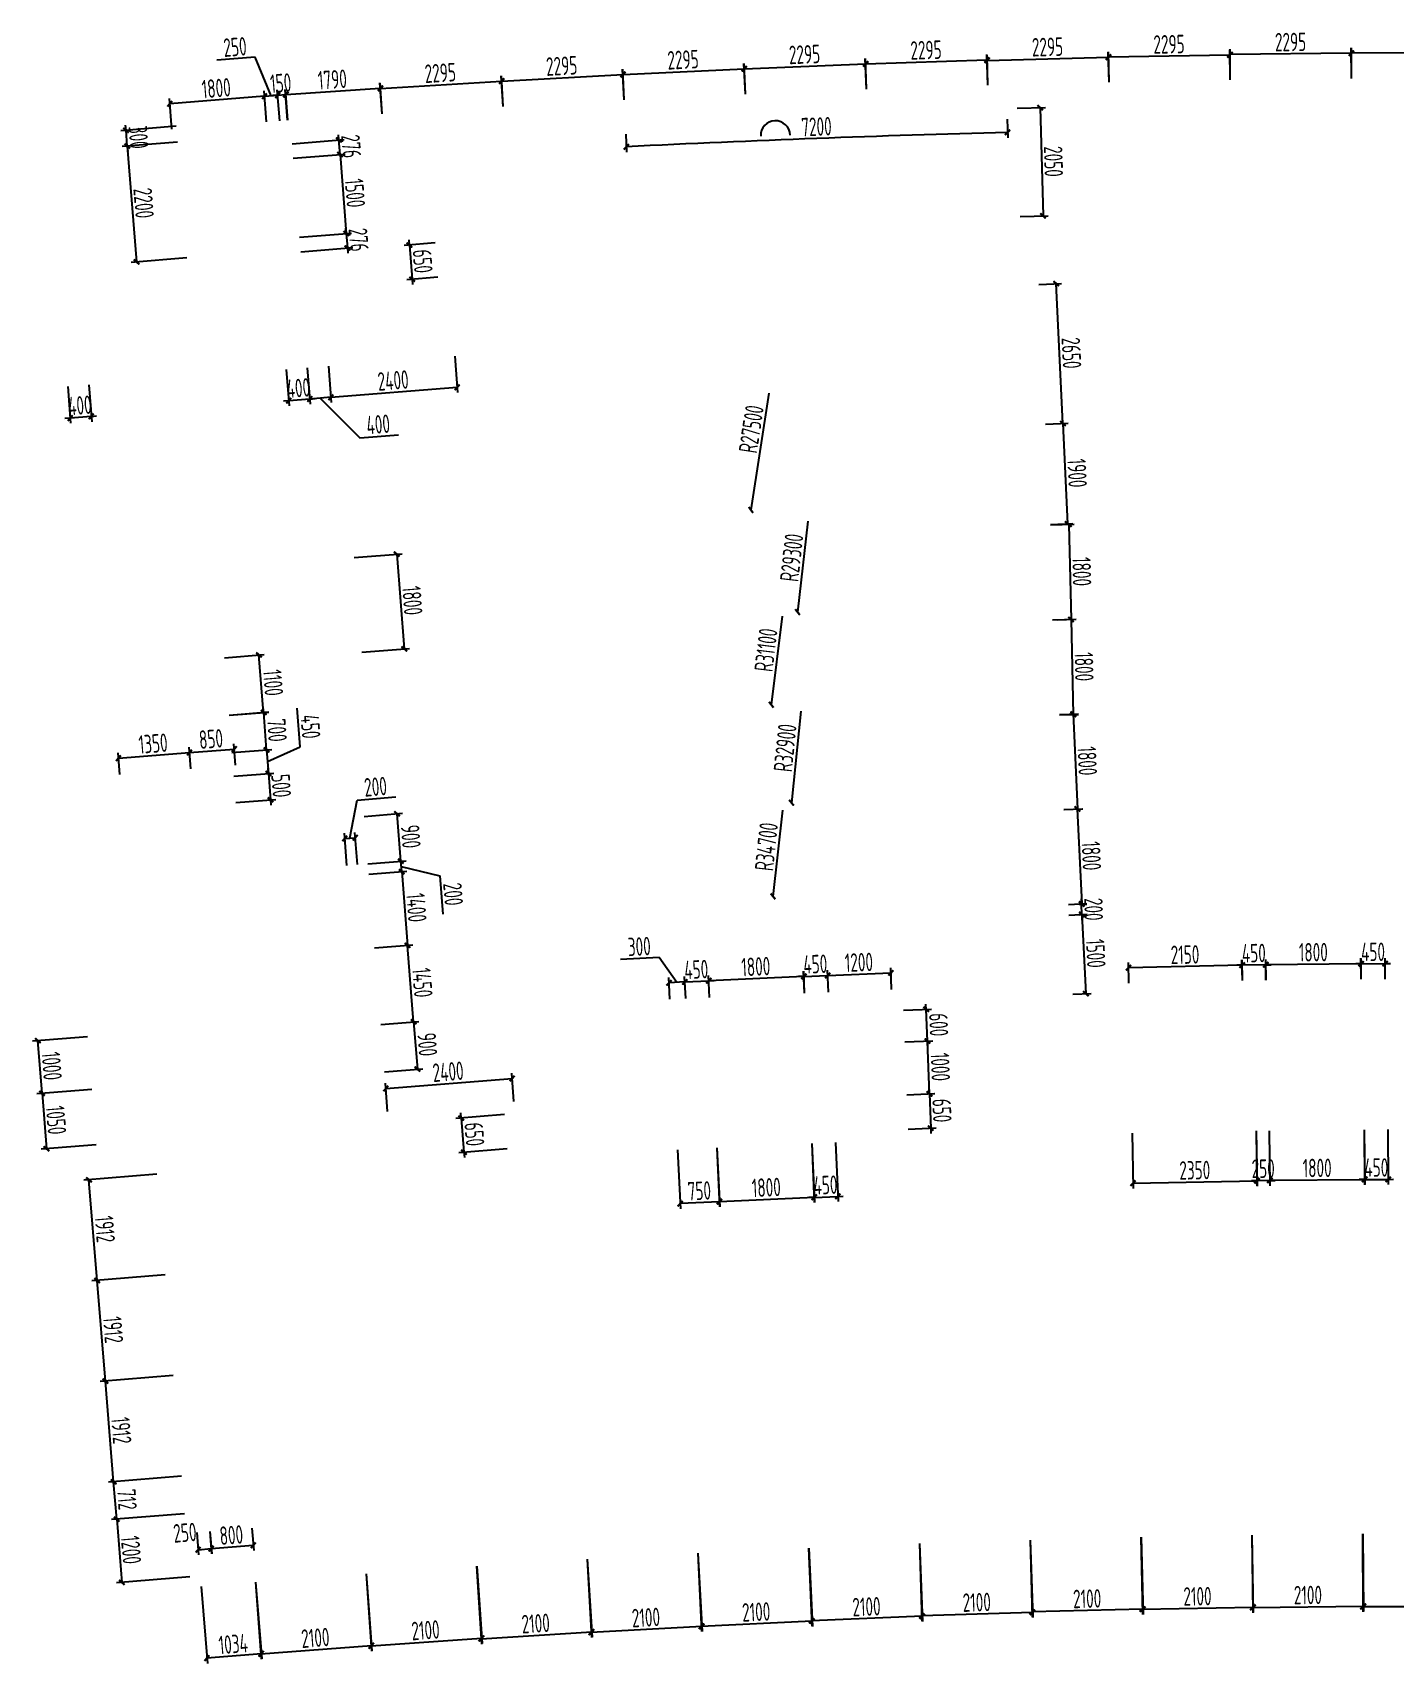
# Model space of a CAD drawing. Header units: millimetres. Extents: x 11639278 to 23698211, y -13072636 to -5537337.
# Drawn here: x 23553560 to 23579362, y -12783794 to -12752923 of the extents above; entities that cross this region are included whole.
import ezdxf

# ---------------------------------------------------------------- set-up
doc = ezdxf.new("R2010")
doc.units = ezdxf.units.MM
doc.header["$LTSCALE"] = 10
doc.layers.add('A2-RI-F1$0$$1$A-DIMS-100', color=1, linetype='Continuous')
doc.styles.add('A2-RI-F1$0$$1$XD2008', font='hzs.shx', dxfattribs={"width": 0.7, "bigfont": 'hztxt.shx'})

# ---------------------------------------------------------------- blocks, each defined once
blk = doc.blocks.new('A2-RI-F1$0$$0$_ArchTick')
at = {"color": 0, "linetype": 'ByBlock', "const_width": 0.4}
blk.add_lwpolyline([(-0.5, -0.5), (0.5, 0.5)], dxfattribs=at)
blk = doc.blocks.new('A2-RI-F1$0$$AUDIT_BAD_BLOCK_RECORD5')
at = {"layer": 'A2-RI-F1$0$$1$A-DIMS-100', "color": 0, "lineweight": -2, "transparency": 16777216}
for p, q in [((11769415, -6374464), (11769396, -6373884)), ((11771711, -6374406), (11771696, -6373834)), ((11771712, -6374406), (11771702, -6373833)), ((11773998, -6373891), (11771704, -6373933)), ((11774007, -6374364), (11773996, -6373791)), ((11774008, -6374364), (11774002, -6373783)), ((11776298, -6373857), (11774003, -6373883)), ((11776303, -6374338), (11776297, -6373757)), ((11776305, -6374338), (11776302, -6373757)), ((11778598, -6373848), (11776303, -6373857)), ((11755545, -6373934), (11754817, -6373991)), ((11755846, -6374662), (11755545, -6373934)), ((11762532, -6374739), (11762500, -6374159)), ((11762533, -6374739), (11762506, -6374159)), ((11762511, -6374259), (11764803, -6374151)), ((11764826, -6374631), (11764798, -6374051)), ((11764827, -6374631), (11764804, -6374051)), ((11764808, -6374151), (11767101, -6374059)), ((11767120, -6374540), (11767097, -6373959)), ((11767122, -6374539), (11767103, -6373959)), ((11767106, -6374059), (11769400, -6373984)), ((11769417, -6374464), (11769402, -6373892)), ((11769405, -6373992), (11771699, -6373933)), ((11757947, -6375005), (11757907, -6374420)), ((11757948, -6375005), (11757913, -6374425)), ((11757919, -6374525), (11760209, -6374384)), ((11760239, -6374864), (11760203, -6374284)), ((11760240, -6374864), (11760209, -6374284)), ((11760214, -6374384), (11762506, -6374259)), ((11753966, -6375297), (11753920, -6374715)), ((11755722, -6374672), (11753928, -6374815)), ((11755760, -6375155), (11755714, -6374572)), ((11755760, -6375155), (11755714, -6374572)), ((11755722, -6374672), (11755971, -6374652)), ((11755971, -6374652), (11755871, -6374660)), ((11756009, -6375135), (11755963, -6374553)), ((11756009, -6375135), (11755963, -6374553)), ((11755971, -6374652), (11756120, -6374640)), ((11756159, -6375123), (11756113, -6374541)), ((11756120, -6374640), (11756220, -6374632)), ((11756161, -6375126), (11756122, -6374541)), ((11756128, -6374641), (11757914, -6374519)), ((11769780, -6375104), (11769793, -6375456)), ((11769973, -6374899), (11770507, -6374885)), ((11770407, -6374887), (11770462, -6376936)), ((11754050, -6375240), (11753000, -6375324)), ((11753100, -6375316), (11753092, -6375216)), ((11753123, -6375615), (11753100, -6375316)), ((11757129, -6375499), (11757121, -6375399)), ((11762563, -6375388), (11762576, -6375729)), ((11754074, -6375539), (11753024, -6375623)), ((11754074, -6375539), (11753024, -6375623)), ((11753123, -6375615), (11753131, -6375715)), ((11753123, -6375615), (11753298, -6377808)), ((11756245, -6375570), (11757229, -6375491)), ((11757151, -6375774), (11757129, -6375499)), ((11756266, -6375844), (11757251, -6375766)), ((11756266, -6375844), (11757251, -6375766)), ((11757151, -6375774), (11757270, -6377269)), ((11757151, -6375774), (11757159, -6375874)), ((11770027, -6376948), (11770562, -6376934)), ((11756385, -6377340), (11757370, -6377261)), ((11756385, -6377340), (11757370, -6377261)), ((11757270, -6377269), (11757262, -6377170)), ((11757270, -6377269), (11757292, -6377544)), ((11756407, -6377614), (11757392, -6377536)), ((11757292, -6377544), (11757300, -6377644)), ((11758952, -6377449), (11758366, -6377496)), ((11758466, -6377488), (11758458, -6377388)), ((11758466, -6377488), (11758517, -6378136)), ((11754248, -6377732), (11753198, -6377816)), ((11759004, -6378097), (11758418, -6378144)), ((11758517, -6378136), (11758525, -6378236)), ((11770385, -6378235), (11770812, -6378214)), ((11770838, -6380867), (11770712, -6378219)), ((11759323, -6379589), (11759378, -6380281)), ((11756133, -6379843), (11756188, -6380534)), ((11756532, -6379812), (11756587, -6380503)), ((11756532, -6379812), (11756587, -6380503)), ((11756931, -6379780), (11756986, -6380471)), ((11756931, -6379780), (11756986, -6380471)), ((11751996, -6380165), (11752051, -6380863)), ((11752394, -6380133), (11752450, -6380832)), ((11756978, -6380371), (11756579, -6380403)), ((11756978, -6380371), (11759370, -6380181)), ((11765269, -6380295), (11764931, -6382504)), ((11756180, -6380435), (11756080, -6380443)), ((11756579, -6380403), (11756180, -6380435)), ((11756579, -6380403), (11756679, -6380395)), ((11756778, -6380387), (11757528, -6381136)), ((11752043, -6380764), (11751944, -6380772)), ((11752442, -6380732), (11752043, -6380764)), ((11752442, -6380732), (11752542, -6380724)), ((11770510, -6380882), (11770938, -6380862)), ((11770510, -6380882), (11770938, -6380862)), ((11770838, -6380867), (11770928, -6382765)), ((11757528, -6381136), (11758256, -6381079)), ((11766008, -6382715), (11765814, -6384436)), ((11770601, -6382780), (11771028, -6382760)), ((11770601, -6382784), (11771050, -6382773)), ((11770950, -6382776), (11770992, -6384576)), ((11757419, -6383403), (11758325, -6383331)), ((11758225, -6383339), (11758368, -6385133)), ((11765521, -6384512), (11765316, -6386190)), ((11770644, -6384584), (11771092, -6384573)), ((11770729, -6384582), (11771092, -6384573)), ((11770992, -6384576), (11771035, -6386376)), ((11754962, -6385300), (11755716, -6385239)), ((11755705, -6386335), (11755617, -6385247)), ((11757562, -6385197), (11758468, -6385125)), ((11755706, -6386337), (11755698, -6386238)), ((11755050, -6386388), (11755804, -6386327)), ((11755050, -6386388), (11755806, -6386330)), ((11755761, -6387044), (11755706, -6386337)), ((11756395, -6386985), (11756339, -6386257)), ((11765877, -6386313), (11765698, -6388045)), ((11770772, -6386382), (11771135, -6386373)), ((11770776, -6386376), (11771135, -6386360)), ((11771035, -6386365), (11771115, -6388163)), ((11752981, -6387510), (11752948, -6387103)), ((11752956, -6387203), (11754302, -6387096)), ((11754327, -6387403), (11754295, -6386996)), ((11754327, -6387403), (11754295, -6386996)), ((11754302, -6387096), (11755150, -6387029)), ((11755105, -6387095), (11755860, -6387036)), ((11755105, -6387095), (11755860, -6387036)), ((11755174, -6387335), (11755142, -6386929)), ((11755761, -6387044), (11755768, -6387143)), ((11755761, -6387044), (11755795, -6387492)), ((11755778, -6387268), (11756395, -6386985)), ((11755795, -6387492), (11755788, -6387393)), ((11755140, -6387543), (11755895, -6387485)), ((11755140, -6387543), (11755895, -6387485)), ((11755795, -6387492), (11755834, -6387991)), ((11755178, -6388042), (11755934, -6387983)), ((11755834, -6387991), (11755842, -6388091)), ((11757340, -6388715), (11757477, -6387994)), ((11757477, -6387994), (11758205, -6387936)), ((11757609, -6388304), (11758331, -6388246)), ((11758303, -6389151), (11758231, -6388254)), ((11765526, -6388186), (11765349, -6389818)), ((11770857, -6388175), (11771215, -6388158)), ((11770859, -6388174), (11771211, -6388158)), ((11771111, -6388162), (11771194, -6389960)), ((11757281, -6389232), (11757233, -6388623)), ((11757241, -6388722), (11757440, -6388707)), ((11757481, -6389216), (11757432, -6388607)), ((11757680, -6389201), (11758403, -6389143)), ((11757680, -6389201), (11758403, -6389143)), ((11758319, -6389350), (11758303, -6389151)), ((11758311, -6389251), (11759040, -6389430)), ((11757696, -6389400), (11758418, -6389342)), ((11757696, -6389400), (11758418, -6389342)), ((11758319, -6389350), (11758430, -6390746)), ((11759040, -6389430), (11759098, -6390158)), ((11771193, -6389966), (11771191, -6389866)), ((11770942, -6389972), (11771294, -6389956)), ((11770948, -6390171), (11771297, -6390154)), ((11771144, -6389967), (11771293, -6389964)), ((11771148, -6390167), (11771297, -6390164)), ((11771197, -6390166), (11771193, -6389966)), ((11771197, -6390159), (11771273, -6391659)), ((11771197, -6390166), (11771199, -6390266)), ((11757807, -6390795), (11758529, -6390738)), ((11757807, -6390795), (11758529, -6390738)), ((11758545, -6392191), (11758430, -6390746)), ((11763193, -6390973), (11762463, -6391010)), ((11763530, -6391446), (11763193, -6390973)), ((11767594, -6391583), (11767578, -6391168)), ((11772086, -6391459), (11772078, -6391069)), ((11774231, -6391122), (11772080, -6391169)), ((11774234, -6391120), (11774134, -6391122)), ((11774237, -6391412), (11774228, -6391022)), ((11774238, -6391412), (11774233, -6391020)), ((11774679, -6391114), (11774234, -6391120)), ((11774683, -6391406), (11774678, -6391014)), ((11774679, -6391114), (11774779, -6391112)), ((11774684, -6391406), (11774680, -6391010)), ((11774681, -6391110), (11776482, -6391091)), ((11776484, -6391094), (11776384, -6391095)), ((11776485, -6391387), (11776481, -6390991)), ((11776486, -6391387), (11776483, -6390994)), ((11776484, -6391094), (11776940, -6391091)), ((11776942, -6391384), (11776939, -6390991)), ((11776940, -6391091), (11777040, -6391091)), ((11763396, -6391767), (11763375, -6391354)), ((11763680, -6391438), (11763380, -6391454)), ((11763681, -6391438), (11763581, -6391443)), ((11763696, -6391752), (11763675, -6391339)), ((11763696, -6391752), (11763676, -6391338)), ((11763681, -6391438), (11764132, -6391416)), ((11764148, -6391730), (11764127, -6391316)), ((11764149, -6391730), (11764130, -6391313)), ((11764132, -6391416), (11764232, -6391411)), ((11764134, -6391412), (11765933, -6391331)), ((11765935, -6391334), (11765835, -6391338)), ((11765948, -6391649), (11765929, -6391231)), ((11765948, -6391649), (11765931, -6391234)), ((11765935, -6391334), (11766384, -6391316)), ((11766397, -6391630), (11766380, -6391216)), ((11766397, -6391630), (11766381, -6391215)), ((11766384, -6391316), (11766484, -6391312)), ((11766385, -6391315), (11767582, -6391268)), ((11771023, -6391672), (11771373, -6391654)), ((11767818, -6391975), (11768349, -6391953)), ((11768249, -6391957), (11768245, -6391857)), ((11768273, -6392557), (11768249, -6391957)), ((11757922, -6392241), (11758644, -6392184)), ((11757922, -6392241), (11758644, -6392184)), ((11758545, -6392191), (11758616, -6393089)), ((11752373, -6392474), (11751331, -6392557)), ((11751510, -6393546), (11751430, -6392549)), ((11767843, -6392574), (11768373, -6392553)), ((11767843, -6392574), (11768373, -6392553)), ((11768314, -6393556), (11768273, -6392557)), ((11768273, -6392557), (11768277, -6392657)), ((11757993, -6393138), (11758716, -6393081)), ((11758019, -6393456), (11760411, -6393266)), ((11760445, -6393699), (11760403, -6393166)), ((11752452, -6393471), (11751410, -6393554)), ((11752452, -6393471), (11751410, -6393554)), ((11751510, -6393546), (11751593, -6394595)), ((11758053, -6393890), (11758011, -6393357)), ((11767883, -6393574), (11768410, -6393552)), ((11767883, -6393574), (11768414, -6393552)), ((11768310, -6393556), (11768306, -6393456)), ((11768310, -6393556), (11768336, -6394206)), ((11760265, -6393950), (11759346, -6394023)), ((11759446, -6394015), (11759438, -6393915)), ((11759446, -6394015), (11759497, -6394663)), ((11767910, -6394223), (11768436, -6394202)), ((11768336, -6394206), (11768340, -6394306)), ((11774495, -6394259), (11774509, -6395300)), ((11774496, -6394259), (11774515, -6395305)), ((11774744, -6394255), (11774755, -6395293)), ((11774745, -6394255), (11774759, -6395296)), ((11776543, -6394237), (11776550, -6395278)), ((11776544, -6394237), (11776555, -6395275)), ((11776992, -6394234), (11776999, -6395275)), ((11752536, -6394520), (11751494, -6394603)), ((11766085, -6394495), (11766131, -6395616)), ((11766086, -6394495), (11766136, -6395612)), ((11766534, -6394477), (11766580, -6395597)), ((11772148, -6394301), (11772166, -6395348)), ((11760316, -6394598), (11759398, -6394671)), ((11759497, -6394663), (11759505, -6394763)), ((11763540, -6394614), (11763596, -6395735)), ((11764287, -6394577), (11764338, -6395694)), ((11764288, -6394577), (11764344, -6395698)), ((11753684, -6395079), (11752299, -6395192)), ((11752554, -6397089), (11752398, -6395184)), ((11774754, -6395193), (11776554, -6395175)), ((11776550, -6395178), (11776450, -6395179)), ((11776550, -6395178), (11776998, -6395175)), ((11776998, -6395175), (11777098, -6395174)), ((11766127, -6395516), (11766576, -6395497)), ((11766576, -6395497), (11766676, -6395493)), ((11772165, -6395248), (11774513, -6395205)), ((11774508, -6395200), (11774408, -6395201)), ((11774758, -6395196), (11774508, -6395200)), ((11774758, -6395196), (11774858, -6395195)), ((11764339, -6395598), (11763591, -6395635)), ((11764333, -6395594), (11766132, -6395512)), ((11766127, -6395516), (11766027, -6395520)), ((11753839, -6396984), (11752454, -6397097)), ((11753839, -6396984), (11752454, -6397097)), ((11752709, -6398994), (11752554, -6397089)), ((11753995, -6398890), (11752610, -6399003)), ((11753995, -6398890), (11752610, -6399003)), ((11752865, -6400900), (11752709, -6398994)), ((11754150, -6400795), (11752765, -6400908)), ((11754150, -6400795), (11752765, -6400908)), ((11752923, -6401609), (11752865, -6400900)), ((11754208, -6401504), (11752823, -6401617)), ((11754208, -6401504), (11752823, -6401617)), ((11752923, -6401609), (11753020, -6402805)), ((11754438, -6401860), (11754472, -6402286)), ((11754686, -6401841), (11754719, -6402264)), ((11754687, -6401840), (11754722, -6402265)), ((11755484, -6401779), (11755517, -6402202)), ((11772316, -6401949), (11772342, -6403411)), ((11772317, -6401949), (11772355, -6403411)), ((11774414, -6401911), (11774431, -6403381)), ((11774415, -6401911), (11774441, -6403374)), ((11776512, -6401887), (11776518, -6403364)), ((11776514, -6401887), (11776531, -6403356)), ((11754464, -6402186), (11754713, -6402166)), ((11754711, -6402164), (11755509, -6402102)), ((11763927, -6402254), (11763997, -6403737)), ((11763929, -6402254), (11764009, -6403736)), ((11766023, -6402155), (11766082, -6403631)), ((11766025, -6402155), (11766095, -6403638)), ((11768120, -6402071), (11768168, -6403540)), ((11768122, -6402071), (11768181, -6403547)), ((11770218, -6402003), (11770256, -6403465)), ((11770219, -6402003), (11770267, -6403472)), ((11759737, -6402496), (11759828, -6403971)), ((11759739, -6402496), (11759840, -6403962)), ((11761832, -6402368), (11761912, -6403850)), ((11761833, -6402368), (11761924, -6403842)), ((11754306, -6402700), (11752921, -6402813)), ((11754521, -6402883), (11754639, -6404338)), ((11755551, -6402799), (11755661, -6404258)), ((11755552, -6402799), (11755670, -6404254)), ((11757644, -6402641), (11757745, -6404107)), ((11757645, -6402641), (11757755, -6404099)), ((11768177, -6403447), (11766078, -6403531)), ((11770264, -6403372), (11768165, -6403440)), ((11772352, -6403311), (11770253, -6403365)), ((11772340, -6403311), (11774440, -6403274)), ((11774430, -6403281), (11776529, -6403256)), ((11776518, -6403264), (11778618, -6403256)), ((11759822, -6403871), (11761918, -6403742)), ((11761907, -6403750), (11764004, -6403636)), ((11766090, -6403538), (11763992, -6403637)), ((11755654, -6404158), (11757748, -6404000)), ((11757738, -6404007), (11759833, -6403862)), ((11755662, -6404154), (11754631, -6404238))]:
    blk.add_line(p, q, dxfattribs=at)
blk.add_arc((11778197, -6693632), 318387, 91.51314, 92.81295, dxfattribs=at)
at = {"layer": 'A2-RI-F1$0$$1$A-DIMS-100', "color": 4, "linetype": 'Continuous', "lineweight": -2, "transparency": 16777216}
blk.add_arc((11765396, -6375416), 280, 2.1631, 182.1631, dxfattribs=at)
at = {"layer": 'Defpoints', "color": 0, "transparency": 16777216}
for p in [(11774003, -6373883), (11776303, -6373857), (11764803, -6374151), (11767101, -6374059), (11769400, -6373984), (11771699, -6373933), (11771704, -6373933), (11760209, -6374384), (11762506, -6374259), (11753928, -6374815), (11755971, -6374652), (11756120, -6374640), (11757914, -6374519), (11767128, -6374739), (11767128, -6374739), (11769422, -6374664), (11769422, -6374664), (11771716, -6374606), (11771716, -6374606), (11774011, -6374564), (11774011, -6374564), (11776305, -6374538), (11776305, -6374538), (11760251, -6375063), (11760251, -6375063), (11762543, -6374939), (11762543, -6374939), (11764835, -6374831), (11764835, -6374831), (11769773, -6374904), (11769773, -6374904), (11753100, -6375316), (11754249, -6375225), (11755776, -6375354), (11755776, -6375354), (11756025, -6375334), (11756025, -6375334), (11756175, -6375322), (11756175, -6375326), (11757961, -6375204), (11757961, -6375204), (11762556, -6375189), (11767383, -6375429), (11753982, -6375497), (11754273, -6375524), (11754273, -6375524), (11756045, -6375585), (11757129, -6375499), (11756067, -6375860), (11756067, -6375860), (11769827, -6376953), (11770462, -6376936), (11757270, -6377269), (11756186, -6377355), (11756186, -6377355), (11757292, -6377544), (11759151, -6377433), (11753298, -6377808), (11754448, -6377717), (11756208, -6377630), (11758517, -6378136), (11759203, -6378081), (11770185, -6378244), (11770712, -6378219), (11759307, -6379390), (11756117, -6379644), (11756516, -6379612), (11756516, -6379612), (11756915, -6379580), (11756915, -6379580), (11751980, -6379965), (11752378, -6379934), (11759370, -6380181), (11756180, -6380435), (11756579, -6380403), (11752043, -6380764), (11770311, -6380892), (11770311, -6380892), (11764931, -6382504), (11770401, -6382789), (11770401, -6382790), (11770928, -6382765), (11757220, -6383419), (11765814, -6384436), (11770444, -6384589), (11770529, -6384587), (11770992, -6384576), (11755617, -6385247), (11757363, -6385213), (11758368, -6385133), (11754763, -6385316), (11765316, -6386190), (11754851, -6386404), (11754851, -6386404), (11755706, -6386337), (11770572, -6386387), (11770577, -6386385), (11771035, -6386376), (11754302, -6387096), (11754905, -6387110), (11754905, -6387110), (11755150, -6387029), (11752997, -6387709), (11754343, -6387602), (11754343, -6387602), (11754940, -6387559), (11754940, -6387559), (11755190, -6387535), (11755795, -6387492), (11754979, -6388057), (11755834, -6387991), (11765698, -6388045), (11757409, -6388320), (11758231, -6388254), (11770657, -6388184), (11770659, -6388183), (11771115, -6388163), (11757440, -6388707), (11757481, -6389217), (11757481, -6389217), (11758303, -6389151), (11757297, -6389432), (11757496, -6389416), (11757496, -6389416), (11757496, -6389416), (11765349, -6389818), (11770743, -6389982), (11770748, -6390181), (11770944, -6389971), (11770948, -6390171), (11771193, -6389966), (11771194, -6389960), (11757607, -6390811), (11757607, -6390811), (11758430, -6390746), (11758430, -6390746), (11772080, -6391169), (11774234, -6391120), (11776482, -6391091), (11776940, -6391091), (11763380, -6391454), (11764132, -6391416), (11765933, -6391331), (11766384, -6391316), (11767582, -6391268), (11767602, -6391783), (11770823, -6391682), (11771273, -6391659), (11772090, -6391659), (11774241, -6391612), (11774241, -6391612), (11774686, -6391606), (11774686, -6391606), (11776487, -6391587), (11776487, -6391587), (11776943, -6391584), (11763406, -6391967), (11763706, -6391952), (11763706, -6391952), (11764158, -6391930), (11764158, -6391930), (11765957, -6391848), (11765957, -6391848), (11766405, -6391830), (11766405, -6391830), (11767618, -6391983), (11768249, -6391957), (11757722, -6392257), (11757722, -6392257), (11751430, -6392549), (11752572, -6392458), (11767643, -6392582), (11767643, -6392582), (11768273, -6392557), (11757794, -6393154), (11758616, -6393089), (11760411, -6393266), (11752652, -6393455), (11752652, -6393455), (11767684, -6393582), (11767684, -6393582), (11760461, -6393899), (11760464, -6393934), (11758069, -6394089), (11767710, -6394231), (11768336, -6394206), (11772144, -6394101), (11774492, -6394059), (11774492, -6394059), (11774742, -6394055), (11774742, -6394055), (11776542, -6394037), (11776542, -6394037), (11776991, -6394034), (11752735, -6394504), (11763530, -6394414), (11764278, -6394377), (11764278, -6394377), (11766077, -6394296), (11766077, -6394296), (11766525, -6394277), (11751593, -6394595), (11759497, -6394663), (11760516, -6394582), (11752398, -6395184), (11753883, -6395063), (11776554, -6395175), (11776998, -6395175), (11766576, -6395497), (11774508, -6395200), (11774513, -6395205), (11763591, -6395635), (11766132, -6395512), (11754038, -6396968), (11754038, -6396968), (11752554, -6397089), (11754194, -6398873), (11754194, -6398873), (11752709, -6398994), (11752865, -6400900), (11754349, -6400778), (11754349, -6400778), (11754407, -6401488), (11754407, -6401488), (11754421, -6401661), (11754671, -6401640), (11754671, -6401641), (11755469, -6401580), (11766015, -6401955), (11766015, -6401955), (11768114, -6401871), (11768114, -6401871), (11770213, -6401803), (11770213, -6401803), (11772312, -6401749), (11772312, -6401749), (11774412, -6401711), (11774412, -6401711), (11776511, -6401687), (11776511, -6401687), (11754713, -6402166), (11755509, -6402102), (11761821, -6402168), (11761821, -6402168), (11763918, -6402054), (11763918, -6402054), (11755536, -6402600), (11755536, -6402600), (11757630, -6402442), (11757630, -6402442), (11759725, -6402297), (11759725, -6402297), (11753020, -6402805), (11754505, -6402684), (11754505, -6402684), (11768165, -6403440), (11770253, -6403365), (11774440, -6403274), (11776529, -6403256), (11761918, -6403742), (11763992, -6403637), (11764004, -6403636), (11766078, -6403531), (11757748, -6404000), (11759833, -6403862), (11754631, -6404238)]:
    blk.add_point(p, dxfattribs=at)
at = {"layer": 'A2-RI-F1$0$$1$A-DIMS-100', "color": 0, "lineweight": -2, "transparency": 16777216, "xscale": 100, "yscale": 100, "zscale": 100}
for p, rotation in [((11771699, -6373933), 1.463105549934798), ((11771704, -6373933), 181.0517520535199), ((11773998, -6373891), 1.05175205351995), ((11774003, -6373883), 180.6403974811329), ((11776298, -6373857), 0.6403974811329239), ((11776303, -6373857), 180.2290429073301), ((11762506, -6374259), 3.108523843098493), ((11762511, -6374259), 182.6971692696432), ((11764803, -6374151), 2.697169269643277), ((11764808, -6374151), 182.2858146961646), ((11767101, -6374059), 2.285814696164577), ((11767106, -6374059), 181.874460122334), ((11769400, -6373984), 1.874460122334018), ((11769405, -6373992), 181.4631055499348), ((11757914, -6374519), 3.885963698602962), ((11757919, -6374525), 183.5198781662467), ((11760209, -6374384), 3.519878166246765), ((11760214, -6374384), 183.1085238430985), ((11753928, -6374815), 184.548265622555), ((11755722, -6374672), 4.548265622554969), ((11755722, -6374672), 184.5482656224639), ((11755971, -6374652), 4.548265622463895), ((11755971, -6374652), 4.548265622262404), ((11756120, -6374640), 184.5482656222624), ((11756128, -6374641), 183.8859636986029), ((11770407, -6374887), 91.51746333731842), ((11753100, -6375316), 274.5482656226311), ((11757129, -6375499), 274.5482656227509), ((11769790, -6375356), 1.513144563547494), ((11753123, -6375615), 94.54826562263116), ((11753123, -6375615), 94.54826562256815), ((11757151, -6375774), 94.54826562288943), ((11757151, -6375774), 94.54826562275086), ((11762572, -6375629), 182.8129502526643), ((11770462, -6376936), 271.5174633373184), ((11757270, -6377269), 274.5482656228894), ((11757270, -6377269), 274.5482656221786), ((11757292, -6377544), 94.54826562217863), ((11758466, -6377488), 274.5482656224209), ((11753298, -6377808), 274.5482656225682), ((11758517, -6378136), 94.54826562242093), ((11770712, -6378219), 92.72074482102119), ((11756180, -6380435), 4.548265622675466), ((11756579, -6380403), 184.5482656226966), ((11756579, -6380403), 184.5482656226755), ((11756978, -6380371), 184.5482656226554), ((11756978, -6380371), 4.548265622696617), ((11759370, -6380181), 4.548265622655301), ((11752442, -6380732), 184.5482656227389), ((11752043, -6380764), 4.548265622738924), ((11770838, -6380867), 92.72074482103997), ((11770838, -6380867), 272.7207448210212), ((11764931, -6382504), 261.2892932462933), ((11770928, -6382765), 272.72074482104), ((11770950, -6382776), 91.35961692571232), ((11758225, -6383339), 94.54826562266206), ((11765814, -6384436), 263.5689773366451), ((11770992, -6384576), 271.3596169257123), ((11770992, -6384576), 91.35961692577155), ((11755617, -6385247), 94.62070129364145), ((11758368, -6385133), 274.548265622662), ((11765316, -6386190), 263.0196607154807), ((11755705, -6386335), 274.6207012936414), ((11755706, -6386337), 274.4366473544291), ((11771035, -6386365), 92.5702136894296), ((11771035, -6386376), 271.3596169257715), ((11752956, -6387203), 184.5482656226883), ((11754302, -6387096), 4.548265622688353), ((11754302, -6387096), 184.548265622956), ((11755150, -6387029), 4.548265622955991), ((11755761, -6387044), 94.43664735442903), ((11755761, -6387044), 94.42915772550425), ((11755795, -6387492), 274.4291577255042), ((11755795, -6387492), 274.42915772585), ((11755834, -6387991), 94.42915772584995), ((11765698, -6388045), 264.0719443345989), ((11771111, -6388162), 92.66568620678531), ((11771115, -6388163), 272.5702136894296), ((11758231, -6388254), 94.54826562258324), ((11757241, -6388722), 184.5482656225848), ((11757440, -6388707), 4.548265622584782), ((11758303, -6389151), 94.54826562445704), ((11758303, -6389151), 274.5482656225832), ((11758319, -6389350), 94.54826562251608), ((11758319, -6389350), 274.548265624457), ((11765349, -6389818), 263.8016344694001), ((11771194, -6389960), 272.6656862067853), ((11771193, -6389966), 271.1532190050729), ((11771197, -6390159), 92.88266778334737), ((11771197, -6390166), 91.15321900507293), ((11758430, -6390746), 274.5482656225161), ((11758430, -6390746), 94.54826562285979), ((11772080, -6391169), 181.257428799214), ((11774231, -6391122), 1.257428799213977), ((11774234, -6391120), 0.8500645007614872), ((11774679, -6391114), 180.8500645007615), ((11774681, -6391110), 180.5953021394373), ((11776482, -6391091), 0.595302139437285), ((11776484, -6391094), 0.3816331041735044), ((11776940, -6391091), 180.3816331041735), ((11763380, -6391454), 182.9028472107227), ((11763680, -6391438), 2.902847210722683), ((11763681, -6391438), 2.803214844643014), ((11764132, -6391416), 182.8032148446431), ((11764134, -6391412), 182.5899284927281), ((11765933, -6391331), 2.589928492728146), ((11765935, -6391334), 2.376930411472564), ((11766384, -6391316), 182.3769304114725), ((11766385, -6391315), 182.2490180434778), ((11767582, -6391268), 2.24901804347776), ((11771273, -6391659), 272.8826677833473), ((11768249, -6391957), 272.33140376603), ((11758545, -6392191), 94.54826562260763), ((11758545, -6392191), 274.5482656228598), ((11751430, -6392549), 94.54826562277884), ((11768273, -6392557), 92.33140376595964), ((11768273, -6392557), 92.33140376603001), ((11758616, -6393089), 274.5482656226077), ((11760411, -6393266), 4.548265622665887), ((11751510, -6393546), 274.5482656227788), ((11751510, -6393546), 94.54826562258212), ((11758019, -6393456), 184.5482656226659), ((11768310, -6393556), 272.331403766011), ((11768314, -6393556), 272.3314037659596), ((11759446, -6394015), 274.5482569620261), ((11768336, -6394206), 92.33140376601104), ((11751593, -6394595), 274.5482656225821), ((11759497, -6394663), 94.54825696202609), ((11752398, -6395184), 94.66579600365965), ((11772165, -6395248), 181.0296249265741), ((11774508, -6395200), 0.7852536173566912), ((11774513, -6395205), 1.029624926574063), ((11774754, -6395193), 180.5895755045621), ((11774758, -6395196), 180.7852536173567), ((11776550, -6395178), 0.3749801406404618), ((11776554, -6395175), 0.589575504562139), ((11776998, -6395175), 180.3749801406404), ((11766127, -6395516), 2.373414814305424), ((11766132, -6395512), 2.588083753259347), ((11766576, -6395497), 182.3734148143054), ((11763591, -6395635), 182.8616244190857), ((11764333, -6395594), 182.5880837532593), ((11764339, -6395598), 2.861624419085675), ((11752554, -6397089), 274.6657960036596), ((11752554, -6397089), 94.66579600365965), ((11752709, -6398994), 274.6657960036596), ((11752709, -6398994), 94.66579600365965), ((11752865, -6400900), 274.6657960036596), ((11752865, -6400900), 94.66579600370416), ((11752923, -6401609), 274.6657960037042), ((11752923, -6401609), 94.66579710227164), ((11754464, -6402186), 184.665796003437), ((11754711, -6402164), 184.4120200838316), ((11754713, -6402166), 4.665796003437004), ((11755509, -6402102), 4.412020083831677), ((11753020, -6402805), 274.6657971022717), ((11774430, -6403281), 180.6589586041782), ((11774440, -6403274), 1.033210110742278), ((11776518, -6403264), 180.2290421384808), ((11776529, -6403256), 0.6589586041781537), ((11766078, -6403531), 182.2858154849644), ((11766090, -6403538), 2.697172650766086), ((11768165, -6403440), 181.8558990192602), ((11768177, -6403447), 2.285815484964377), ((11770253, -6403365), 181.4816475126939), ((11770264, -6403372), 1.855899019260159), ((11772340, -6403311), 181.0332101107423), ((11772352, -6403311), 1.481647512693893), ((11759822, -6403871), 183.519879116168), ((11759833, -6403862), 3.949795581871194), ((11761907, -6403750), 183.1085219503649), ((11761918, -6403742), 3.519879116167994), ((11763992, -6403637), 182.697172650766), ((11764004, -6403636), 3.108521950364905), ((11755654, -6404158), 184.3240470884421), ((11755662, -6404154), 4.650012350382325), ((11757738, -6404007), 183.9497955818712), ((11757748, -6404000), 4.324047088442125), ((11754631, -6404238), 184.6500123503823)]:
    blk.add_blockref('A2-RI-F1$0$$0$_ArchTick', p, dxfattribs=dict(at, rotation=rotation))
at = {"layer": 'A2-RI-F1$0$$1$A-DIMS-100', "color": 4, "transparency": 16777216, "char_height": 350, "attachment_point": 5, "style": 'A2-RI-F1$0$$1$XD2008'}
for s, insert, rotation in [('\\A1;250', (11755163, -6373738), 4.5483), ('\\A1;2295', (11770546, -6373738), 1.4631), ('\\A1;2295', (11772847, -6373687), 1.0518), ('\\A1;2295', (11775148, -6373645), 0.6404), ('\\A1;2295', (11763646, -6373980), 2.6972), ('\\A1;2295', (11765946, -6373880), 2.2858), ('\\A1;2295', (11768246, -6373797), 1.8745), ('\\A1;1790', (11757006, -6374355), 3.886), ('\\A1;2295', (11759050, -6374230), 3.5199), ('\\A1;2295', (11761348, -6374097), 3.1085), ('\\A1;1800', (11754807, -6374519), 4.5483), ('\\A1;150', (11756028, -6374422), 4.5483), ('\\A1;7200', (11766172, -6375247), 2.1631), ('\\A1;300', (11753336, -6375448), 274.5483), ('\\A1;276', (11757364, -6375619), 274.5483), ('\\A1;2050', (11770660, -6375906), 271.5175), ('\\A1;1500', (11757435, -6376504), 274.5483), ('\\A1;2200', (11753435, -6376694), 274.5483), ('\\A1;276', (11757505, -6377389), 274.5483), ('\\A1;650', (11758716, -6377794), 274.5483), ('\\A1;2650', (11771000, -6379532), 272.7207), ('\\A1;400', (11756362, -6380195), 4.5483), ('\\A1;2400', (11758156, -6380052), 4.5483), ('\\A1;400', (11752225, -6380524), 4.5483), ('\\A1;R27500', (11764938, -6380973), 81.2893), ('\\A1;400', (11757874, -6380883), 4.5483), ('\\A1;1900', (11771108, -6381805), 272.7207), ('\\A1;R29300', (11765703, -6383406), 83.569), ('\\A1;1800', (11771196, -6383670), 271.3596), ('\\A1;1800', (11758521, -6384218), 274.5483), ('\\A1;R31100', (11765216, -6385154), 83.0197), ('\\A1;1800', (11771239, -6385470), 271.3596), ('\\A1;1100', (11755885, -6385773), 274.6207), ('\\A1;700', (11755958, -6386673), 274.4366), ('\\A1;450', (11756592, -6386604), 274.4292), ('\\A1;1350', (11753612, -6386925), 4.5483), ('\\A1;850', (11754708, -6386838), 4.5483), ('\\A1;R32900', (11765579, -6387007), 84.0719), ('\\A1;1800', (11771300, -6387254), 272.5702), ('\\A1;500', (11756039, -6387724), 274.4292), ('\\A1;200', (11757823, -6387741), 4.5483), ('\\A1;900', (11758491, -6388685), 274.5483), ('\\A1;R34700', (11765225, -6388878), 83.8016), ('\\A1;1800', (11771377, -6389051), 272.6657), ('\\A1;200', (11759294, -6389776), 274.5483), ('\\A1;1400', (11758598, -6390030), 274.5483), ('\\A1;200', (11771420, -6390062), 271.1532), ('\\A1;300', (11762817, -6390767), 2.9028), ('\\A1;1500', (11771460, -6390898), 272.8827), ('\\A1;2150', (11773150, -6390921), 1.2574), ('\\A1;450', (11774453, -6390892), 0.8501), ('\\A1;1800', (11775579, -6390875), 0.5953), ('\\A1;450', (11776710, -6390868), 0.3816), ('\\A1;1450', (11758711, -6391451), 274.5483), ('\\A1;450', (11763896, -6391202), 2.8032), ('\\A1;1800', (11765023, -6391147), 2.5899), ('\\A1;450', (11766150, -6391100), 2.3769), ('\\A1;1200', (11766975, -6391066), 2.249), ('\\A1;600', (11768486, -6392248), 272.3314), ('\\A1;900', (11758805, -6392622), 274.5483), ('\\A1;1000', (11751694, -6393029), 274.5483), ('\\A1;2400', (11759197, -6393137), 4.5483), ('\\A1;1000', (11768518, -6393047), 272.3314), ('\\A1;1050', (11751776, -6394053), 274.5483), ('\\A1;650', (11768548, -6393872), 272.3314), ('\\A1;650', (11759696, -6394321), 274.5483), ('\\A1;2350', (11773335, -6395002), 1.0296), ('\\A1;250', (11774630, -6394973), 0.7853), ('\\A1;1800', (11775652, -6394959), 0.5896), ('\\A1;450', (11776772, -6394951), 0.375), ('\\A1;1800', (11765222, -6395328), 2.5881), ('\\A1;450', (11766342, -6395282), 2.3734), ('\\A1;750', (11763954, -6395392), 2.8616), ('\\A1;1912', (11752700, -6396118), 274.6658), ('\\A1;1912', (11752856, -6398024), 274.6658), ('\\A1;1912', (11753011, -6399929), 274.6658), ('\\A1;712', (11753118, -6401236), 274.6658), ('\\A1;250', (11754214, -6401863), 4.6658), ('\\A1;1200', (11753196, -6402189), 274.6658), ('\\A1;800', (11755093, -6401909), 4.412), ('\\A1;2100', (11773386, -6403068), 1.0332), ('\\A1;2100', (11775477, -6403043), 0.659), ('\\A1;2100', (11765031, -6403363), 2.6972), ('\\A1;2100', (11767119, -6403264), 2.2858), ('\\A1;2100', (11769207, -6403181), 1.8559), ('\\A1;2100', (11771297, -6403113), 1.4816), ('\\A1;2100', (11758770, -6403710), 3.9498), ('\\A1;2100', (11760856, -6403582), 3.5199), ('\\A1;2100', (11762943, -6403469), 3.1085), ('\\A1;1034', (11755129, -6403972), 4.65), ('\\A1;2100', (11756684, -6403854), 4.324)]:
    blk.add_mtext(s, dxfattribs=dict(at, insert=insert, rotation=rotation))
blk = doc.blocks.new('A2-RI-F1')
at = {"layer": 'Defpoints', "color": 3}
blk.add_blockref('A2-RI-F1$0$$AUDIT_BAD_BLOCK_RECORD5', (11802229.1, -6379455.7), dxfattribs=at)

msp = doc.modelspace()

# ---------------------------------------------------------------- block references
msp.add_blockref('A2-RI-F1', (0, 0))

doc.saveas('drawing.dxf')
